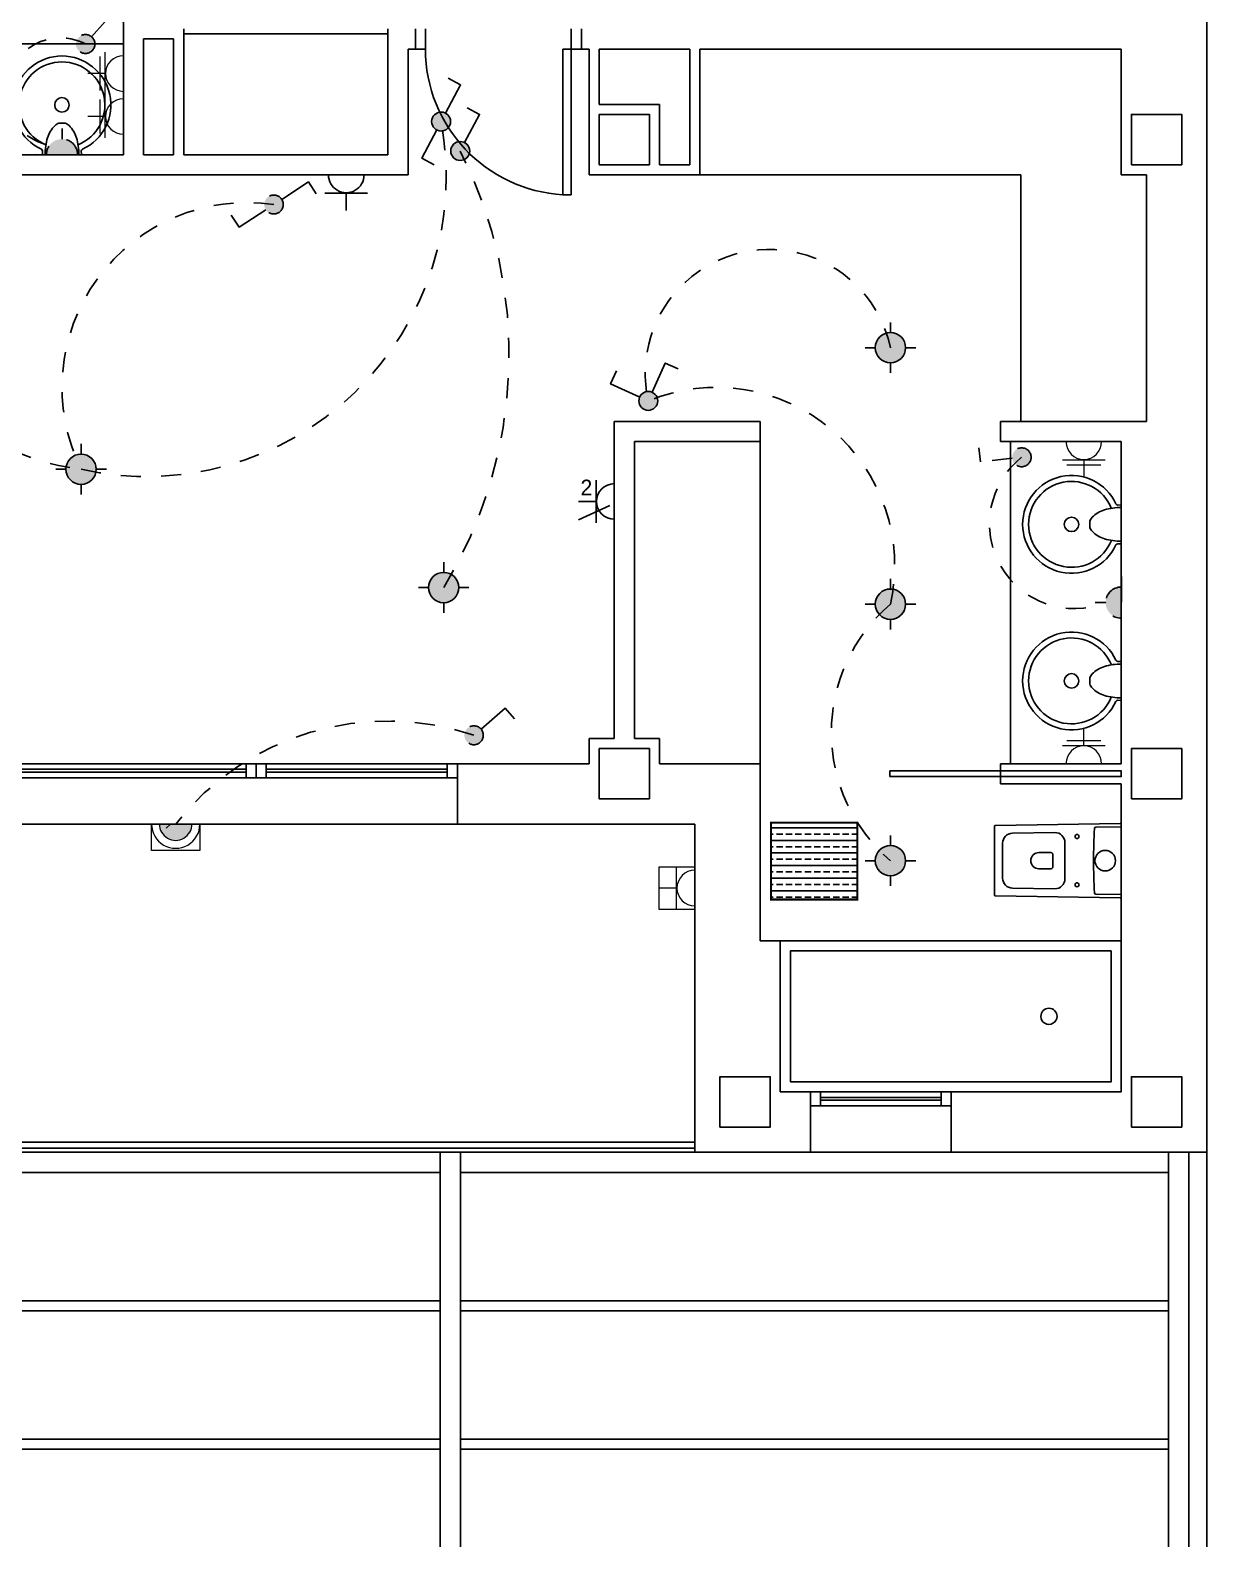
# Model space of a CAD drawing. Header units: millimetres. Extents: x 441156 to 441876, y 4514765 to 4515211.
# Drawn here: x 441377.67 to 441383.52, y 4514924.38 to 4514931.87 of the extents above; entities that cross this region are included whole.
import ezdxf

# ---------------------------------------------------------------- set-up
doc = ezdxf.new("R2010")
doc.units = ezdxf.units.MM
for name, pattern in [('CONTINUA', [0]), ('CYPE_RAYAPUNTO', [0.4125, 0.2025, -0.105, 0, -0.105]), ('HIDDEN', [0.375, 0.25, -0.125])]:
    doc.linetypes.add(name, pattern=pattern)
for name, color, linetype in [('01_eléctrico', 170, 'Continuous'), ('01_enchufes', 38, 'Continuous'), ('01_mono PRIMERA', 2, 'Continuous'), ('INGIN ELECTRICIDAD ALUMBRADO', 120, 'HIDDEN'), ('INGIN ELECTRICIDAD TIERRAS', 86, 'Continuous')]:
    doc.layers.add(name, color=color, linetype=linetype)
doc.layers.add('INGIN ELECTRICIDAD FUERZA', color=38, linetype='Continuous', lineweight=5)
doc.styles.add('EBRA', font='')
doc.styles.get('EBRA').set_extended_font_data('Century Gothic')

# ---------------------------------------------------------------- blocks, each defined once
blk = doc.blocks.new('PUNTO LUZ ESTANCO')
at = {"layer": 'INGIN ELECTRICIDAD ALUMBRADO', "linetype": 'CONTINUA', "lineweight": 13}
h = blk.add_hatch(color=170, dxfattribs=at)
h.dxf.hatch_style = 1
h.paths.add_polyline_path([(53.50630562564176, -2.732253006426607), (53.67235039588125, -2.732253006426607, 1)])
h = blk.add_hatch(dxfattribs=at)
h.set_pattern_fill('ANSI31', color=256)
h.set_pattern_definition([(45, (0, 0), (-0.08838834764831843, 0.08838834764831845), [])])
h.paths.add_polyline_path([(53.53630562564176, -2.732253006426607), (53.64235039588125, -2.732253006426607, 1)])
at = {"layer": 'INGIN ELECTRICIDAD ALUMBRADO', "color": 170, "linetype": 'CONTINUA', "lineweight": 13}
blk.add_lwpolyline([(53.46606485859957, -2.597767605446279), (53.71259116292344, -2.597767605446279), (53.71259116292344, -2.732253006426607), (53.46606485859957, -2.732253006426607)], close=True, dxfattribs=at)
for radius in [0.1232631521619325, 0.08302238511974597]:
    blk.add_arc((53.58932801076151, -2.732253006426607), radius, 0, 180, dxfattribs=at)
blk = doc.blocks.new('Tabla de simbolos_Salida para lampara incandescente_ vapor de mercurio o similar_ empotrada en techo')
at = {"layer": '01_eléctrico'}
h = blk.add_hatch(color=170, dxfattribs=at)
edge = h.paths.add_edge_path()
edge.add_arc((0, 0), 0.0825, 0, 360)
at = {"layer": '01_eléctrico', "color": 170}
for p, q in [((0, 0.0825), (0, 0.1375)), ((-0.1375, 0), (-0.0825, 0)), ((0.0825, 0), (0.1375, 0)), ((0, -0.0825), (0, -0.1375))]:
    blk.add_line(p, q, dxfattribs=at)
blk.add_circle((0, 0), 0.0825, dxfattribs=at)
blk = doc.blocks.new('A$C11D349B9')
at = {"layer": '01_mono PRIMERA', "color": 254}
for p, q in [((3.967982429312542, 7.954677980393171), (3.967982429254334, 8.689571851864457)), ((9.352982429263648, 2.999677980318666), (9.352982429263648, 8.654677979648113)), ((4.267982429359108, 8.579677981324494), (4.267982429359108, 7.954677980393171)), ((5.282820890133735, 8.554677980951965, 4.546216339149808e-05), (4.267982429475524, 8.554677980951965)), ((5.282982429198455, 8.579677978530526, -2.447964224106723e-05), (5.282982429256663, 7.954677982255816, 4.546216373062309e-05)), ((5.419331408396829, 8.479677979834378), (5.419331408396829, 8.579677980393171)), ((5.469331408385187, 8.4796779807657), (5.469331408385187, 8.579677980393171)), ((6.194331408420112, 7.755862621590495), (6.194331408420112, 8.579677980393171)), ((6.24433140840847, 8.479677979834378), (6.24433140840847, 8.579677980393171)), ((3.96798242937075, 8.50467798113823), (3.357982429326512, 8.50467798113823, -1.15388862109711e-06)), ((4.067982429405674, 8.529677981510758), (4.067982429405674, 7.954677981324494)), ((4.067982429347467, 8.529677981510758), (4.067982429405674, 7.954677981324494)), ((4.067982429405674, 8.529677981510758), (4.21798242937075, 8.529677981510758)), ((4.21798242937075, 8.529677981510758), (4.21798242937075, 7.954677980393171)), ((5.419331408396829, 8.479677979834378), (5.382982429175172, 8.479677979834378)), ((5.382982429175172, 8.479677978903055, -2.098255049234323e-05), (5.38298242923338, 7.8546779807657, 4.546216333271915e-05)), ((5.469331408385187, 8.4796779807657), (5.419331408396829, 8.4796779807657)), ((6.24433140840847, 8.4796779807657), (6.152902836969588, 8.4796779807657)), ((6.152902836969588, 7.755862621590495), (6.152902836969588, 8.4796779807657)), ((6.282982429198455, 8.479677979834378), (6.24433140840847, 8.479677979834378)), ((6.282982429198455, 8.479677979834378), (6.24433140840847, 8.479677979834378)), ((6.282982429722324, 7.854677978903055), (6.282982429198455, 8.479677979834378)), ((6.332982429186814, 8.20467630866915), (6.332982429186814, 8.479677978903055)), ((6.783144016342703, 8.479677978903055), (6.332982429186814, 8.479677978903055)), ((6.783144016342703, 8.479677978903055), (6.783144016400911, 7.904677143320441)), ((8.927982244640589, 8.4796779807657), (6.833144016389269, 8.479677978903055)), ((6.833144016389269, 8.479677978903055), (6.833144016389269, 7.854677978903055)), ((6.332982429186814, 8.204676307737827), (6.632982429408003, 8.204676307737827)), ((6.632982429640833, 7.904677143320441), (6.632982429408003, 8.204676307737827)), ((3.647862429381348, 8.111449459567666, 4.546218406176195e-05), (3.678102429374121, 8.111592912115157, 4.546218406176195e-05)), ((3.967982429254334, 7.954677980393171, 4.546216339149808e-05), (1.857982429268304, 7.954677979461849, 4.546216339149808e-05)), ((3.566299354191869, 7.957063716836274, 4.546218406176195e-05), (3.567039429675788, 7.971537570469081, 4.546218406176195e-05)), ((3.756983856263105, 7.954677981324494, 4.546218406176195e-05), (3.568981002492364, 7.954677981324494, 4.546218406176195e-05)), ((3.7596655045636, 7.957063716836274, 4.546218406176195e-05), (3.758925429079682, 7.971537570469081, 4.546218406176195e-05)), ((4.21798242937075, 7.954677980393171), (4.067982429405674, 7.954677980393171)), ((5.282982429256663, 7.954677979461849), (4.267982429359108, 7.954677979461849)), ((6.632982429640833, 7.904677143320441), (6.783144016400911, 7.904677143320441)), ((5.382820890110452, 7.8546779807657, 4.546216339149808e-05), (2.132982429175172, 7.854677979834378, 4.546216339149808e-05)), ((6.282982429722324, 7.854677978903055), (6.833144016389269, 7.854677978903055)), ((8.427982429217082, 7.854677979834378), (6.833144016331062, 7.854677979834378)), ((8.427982429217082, 6.629677980206907), (8.42798242927529, 7.8546779807657)), ((8.927982244640589, 7.8546779807657, 4.546216333271915e-05), (9.05298242927529, 7.8546779807657, 4.546216333271915e-05)), ((9.052982429217082, 6.629677980206907), (9.05298242927529, 7.8546779807657)), ((6.194331408420112, 7.755862621590495), (6.152902836969588, 7.755862621590495)), ((6.407982429256663, 6.629677980206907), (6.407982429256663, 5.054501785896719)), ((7.1329822918633, 6.629677980206907, 2.222830978837464e-06), (6.407982429256663, 6.629677980206907)), ((7.1329822918633, 6.629677980206907, 0.0002895080950229393), (7.132982154318597, 6.529677979648113, 2.222896841221967e-06)), ((8.327982613816857, 6.629677979275584, 4.057628956388712e-06), (9.052982429158874, 6.629677980206907, 8.699389042823326e-06)), ((8.327982613816857, 6.529677978716791, 4.057628956388726e-06), (8.327982613816857, 6.629677979275584, 4.057628956388726e-06)), ((6.50798242923338, 6.529677979648113), (6.507982429349795, 5.054677980951965)), ((7.132982154318597, 6.529677979648113, 2.222896841224569e-06), (6.50798242923338, 6.529677979648113, 0.0002872852640441003)), ((7.1329822918633, 6.529677979648113, 2.222830978837464e-06), (6.50798242923338, 6.529677979648113, 0.0002872852640441004)), ((7.132982291688677, 4.929677980020642, 2.222830965284917e-06), (7.132982291921508, 6.529677979648113, 2.222834069698365e-06)), ((8.327982613816857, 6.529677978716791, 4.057628956388641e-06), (8.927982613793574, 6.529677979648113, 7.1630334923435e-06)), ((8.377982613805216, 6.529677979648113, 4.057628956388726e-06), (8.377982613863423, 4.92967174295336, 4.057628956388726e-06)), ((8.927982613793574, 6.529677979648113, 4.057628956388726e-06), (8.927982613851782, 4.92967174295336, 4.057628956388726e-06)), ((8.925596878572833, 6.215160524472594, 4.057628956396105e-06), (8.911123024532571, 6.214420448988676, 4.057628956396105e-06)), ((8.92798261390999, 6.212478876113892, 4.057628956396105e-06), (8.92798261390999, 6.024476021528244, 4.057628956396105e-06)), ((8.771211135666817, 6.103357449173927, 4.057628956396105e-06), (8.771067682886496, 6.133597448468208, 4.057628956396105e-06)), ((8.925596878572833, 6.021794373169541, 4.057628956396105e-06), (8.911123024532571, 6.02253444865346, 4.057628956396105e-06)), ((8.925596878572833, 5.437555350363255, 4.057628956396105e-06), (8.911123024532571, 5.436815274879336, 4.057628956396105e-06)), ((8.92798261390999, 5.246870847418904, 4.057628956396105e-06), (8.92798261390999, 5.434873702004552, 4.057628956396105e-06)), ((8.771211135666817, 5.355992274358869, 4.057628956396105e-06), (8.771067682886496, 5.325752275064588, 4.057628956396105e-06)), ((8.925596878572833, 5.244189199060202, 4.057628956396105e-06), (8.911123024532571, 5.24492927454412, 4.057628956396105e-06)), ((6.407982429256663, 5.054677980020642), (6.282982429140247, 5.05467797908932)), ((6.282982429140247, 4.929677980020642, -4.204562220660638e-07), (6.282982429140247, 5.05467797908932, -4.204562220660638e-07)), ((6.357982429210097, 5.054677980020642), (6.357982429210097, 5.054677980020642)), ((6.507982429116964, 5.054677980020642), (6.63298242923338, 5.05467797908932)), ((6.55798242916353, 5.054677980020642), (6.55798242916353, 5.054677980020642)), ((6.63298242923338, 4.929677980020642, -4.204562220660638e-07), (6.63298242923338, 5.05467797908932, -4.204562220660638e-07)), ((5.628144201007672, 4.92959885019809, 1.438546984373727e-06), (2.828144200728275, 4.929644653573632)), ((2.878144200774841, 4.901644390192815, 1.43854698723803e-06), (4.578144201135729, 4.901644388213754, 1.438546977254787e-06)), ((2.878144200774841, 4.88764438976068, 1.43854698723803e-06), (4.578144201135729, 4.88764438778162, 1.438546977254787e-06)), ((4.578147386549972, 4.929638415575027, 1.438546978156478e-06), (4.578147386549972, 4.859638416208327, 1.438546978156478e-06)), ((4.628144201124087, 4.929638415575027, 1.438546978156478e-06), (4.628144201124087, 4.859638416208327, 1.438546978156478e-06)), ((4.678144201112445, 4.929638415575027, 1.438546978156478e-06), (4.678144201112445, 4.859638416208327, 1.438546978156478e-06)), ((5.577774136210792, 4.901644388213754, 1.438546979790843e-06), (4.678144201112445, 4.901644388213754, 1.438546977254787e-06)), ((5.577774136210792, 4.88764438778162, 1.438546979790843e-06), (4.678144201112445, 4.88764438778162, 1.438546977254787e-06)), ((5.577774136210792, 4.929681797511876, 1.438546980692533e-06), (5.577774136210792, 4.859681797213852, 1.438546980692533e-06)), ((5.628144201356918, 4.929677980020642, 1.536676955428134e-06), (6.28298242908204, 4.929677980020642, 1.835260490023432e-06)), ((5.62814420129871, 4.929677980020642, 1.438546981012136e-06), (5.628144201356918, 4.629677980206907, 1.438546981012136e-06)), ((6.632982429175172, 4.929677980951965, 1.994848358769587e-06), (7.1329822918633, 4.929677980020642, 2.222830965736833e-06)), ((7.132982291688677, 4.049677979201078, 2.222830965284917e-06), (7.132982291688677, 4.929677980020642, 2.222830965284917e-06)), ((8.327982613875065, 4.92967174295336, 4.057628956388726e-06), (8.92798261390999, 4.92967174295336)), ((8.327982613875065, 4.92967174295336, 4.057628956388726e-06), (8.327982613816857, 4.893621092662215, 4.057628956388726e-06)), ((8.327982613816857, 4.893621092662215, 4.057628956388726e-06), (8.327982613816857, 4.865722395479679, 4.057628956388726e-06)), ((5.628144201007672, 4.859677982516587, 1.438546984373727e-06), (2.828144200728275, 4.859632179141045)), ((8.32798261375865, 4.865722395479679, 4.057628956388726e-06), (8.327982613700442, 4.829671743325889, 4.057628956388726e-06)), ((8.327982613875065, 4.829671743325889, 4.057628956388726e-06), (8.927982613851782, 4.829671743325889)), ((8.927982613851782, 4.829671743325889, 4.057628956388726e-06), (8.927982613793574, 3.299677980132401, 4.057628956388726e-06)), ((2.828144200728275, 4.629677983000875), (5.628144201007672, 4.629677983000875, 1.438546984373727e-06)), ((5.628144201415125, 4.629677980206907), (6.807982291677035, 4.629677980206907)), ((6.807982291677035, 2.999677980318666), (6.807982291677035, 4.629677980206907)), ((8.387176267104223, 4.584276263602078, 3.81743163048193e-06), (8.597176267125178, 4.58750206977129, 3.81743163048193e-06)), ((8.801123135490343, 4.613955817185342, 3.81743163048193e-06), (8.928095502371434, 4.616003758274019, 3.81743163048193e-06)), ((8.33798261382617, 4.534282765351236, 3.81743163048193e-06), (8.33798261382617, 4.36156424228102, 3.81743163048193e-06)), ((8.647982613823842, 4.53750857245177, 3.81743163048193e-06), (8.647982613823842, 4.358338435180485, 3.81743163048193e-06)), ((8.577982613875065, 4.487923503853381, 3.81743163048193e-06), (8.517982613877393, 4.487923503853381, 3.81743163048193e-06)), ((8.58798261382617, 4.477923504076898, 3.81743163048193e-06), (8.58798261382617, 4.417923503555357, 3.81743163048193e-06)), ((8.577982613875065, 4.407923503778875, 3.81743163048193e-06), (8.517982613877393, 4.407923503778875, 3.81743163048193e-06)), ((8.387176267104223, 4.311570744030178, 3.81743163048193e-06), (8.597176267125178, 4.308344937860966, 3.81743163048193e-06)), ((8.801123135490343, 4.281891190446913, 3.81743163048193e-06), (8.928095502371434, 4.279843249358237, 3.81743163048193e-06)), ((7.232982291723602, 3.299677981063724), (7.382982291746885, 3.299677980132401)), ((8.082982291700318, 3.299677980132401, 2.222830965342122e-06), (7.382982291688677, 3.299677980132401, 2.222830965342122e-06)), ((7.382982291688677, 3.299677980132401, 2.222830966243813e-06), (7.382982291688677, 2.999677980318666, 2.222830966243813e-06)), ((7.432982291677035, 3.299677980132401, 2.222830966243813e-06), (7.432982291677035, 3.2296779807657, 2.222830966243813e-06)), ((8.032982291653752, 3.299677981063724, 2.222830965342122e-06), (8.032982291653752, 3.2296779807657, 2.222830965342122e-06)), ((8.082982291758526, 3.299677980132401), (8.927982613793574, 3.299677980132401)), ((8.082982291700318, 3.299677980132401, 2.222830966243813e-06), (8.082982291700318, 2.999677980318666, 2.222830966243813e-06)), ((8.082982291700318, 3.2296779807657, 2.222830965342122e-06), (7.382982291688677, 3.2296779807657, 2.222830965342122e-06)), ((8.032982291653752, 3.271641338244081, 2.222830964440432e-06), (7.432982291677035, 3.271661050617695, 2.222830965342122e-06)), ((8.032982291653752, 3.257641337811947, 2.222830964440432e-06), (7.432982291677035, 3.257661050185561, 2.222830965342122e-06)), ((1.832982429245021, 2.999677980318666), (6.807982291677035, 2.999677980318666)), ((1.852982429263648, 3.019677979871631), (6.807982291618828, 3.019677979871631)), ((1.882982429291587, 3.049677980132401), (6.807982291677035, 3.049677981063724)), ((5.542984382598661, 0.1996779823675752, 1.222253373860348e-06), (5.542984382598661, 2.999677982181311, 1.222253373860348e-06)), ((5.642984383623116, 0.1996779823675752, 1.222253373860348e-06), (5.642984383623116, 2.999677982181311, 1.222253373860348e-06)), ((6.807982291677035, 2.999677980318666), (7.382982291688677, 2.999677980318666)), ((8.082982291700318, 2.999677980318666, 2.222830965342122e-06), (7.382982291688677, 2.999677980318666, 2.222830965342122e-06)), ((8.082982291758526, 2.999677981249988), (9.352982429321855, 2.999677981249988, 1.30406075497055e-06)), ((9.162982407782692, 0.09967798087745905, 1.30406075497055e-06), (9.162982407782692, 2.999677981249988, 1.30406075497055e-06)), ((9.262982408341486, 2.999677981249988, 1.30406075497055e-06), (9.262982408341486, 0.09967798087745905, 1.30406075497055e-06)), ((9.352982429321855, 2.999677981249988, 1.30406075497055e-06), (9.352982429321855, -0.0003220187500119209, 1.30406075497055e-06)), ((2.022986358031631, 2.89967798255384, 1.142163161590518e-06), (5.542984382598661, 2.89967798255384, 1.222253373860348e-06)), ((5.642984383623116, 2.89967798255384, 1.222253373860348e-06), (9.162982407782692, 2.899677981622517, 1.30406075497055e-06)), ((5.542984382598661, 2.262177982367575, 1.222253373860348e-06), (2.022986358089838, 2.262177982367575, 1.142163162433494e-06)), ((9.162982407782692, 2.262177981436253, 1.30406075497055e-06), (5.642984383623116, 2.262177982367575, 1.222253373860348e-06)), ((5.542984382598661, 2.21217798255384, 1.222253373860348e-06), (2.022986358089838, 2.21217798255384, 1.142163162433494e-06)), ((9.162982407782692, 2.212177981622517, 1.30406075497055e-06), (5.642984383623116, 2.21217798255384, 1.222253373860348e-06)), ((5.542984382598661, 1.574677982367575, 1.222253373860348e-06), (2.022986358089838, 1.574677982367575, 1.142163162433494e-06)), ((9.162982407782692, 1.574677981436253, 1.30406075497055e-06), (5.642984383623116, 1.574677982367575, 1.222253373860348e-06)), ((5.542984382598661, 1.52467798255384, 1.222253373860348e-06), (2.022986358089838, 1.52467798255384, 1.142163162433494e-06)), ((9.162982407782692, 1.524677981622517, 1.30406075497055e-06), (5.642984383623116, 1.52467798255384, 1.222253373860348e-06))]:
    blk.add_line(p, q, dxfattribs=at)
for points in [[(8.927982244582381, 8.479677979834378), (8.927982244582381, 7.854677982628345)], [(7.232982291607186, 3.299677981063724), (7.232982291665394, 4.049677979201078), (7.132982291688677, 4.049677979201078)]]:
    blk.add_lwpolyline(points, dxfattribs=at)
for points in [[(6.582982429186814, 7.904677143320441), (6.332982429186814, 7.904677143320441), (6.332982429186814, 8.154677143320441), (6.582982429186814, 8.154677143320441), (6.582982429186814, 7.904677143320441)], [(8.97798224457074, 7.904677982442081), (9.22798224457074, 7.904677982442081), (9.22798224457074, 8.154677982442081), (8.97798224457074, 8.154677982442081), (8.97798224457074, 7.904677982442081)], [(6.582982429186814, 4.754677980206907), (6.332982429186814, 4.754677980206907), (6.332982429186814, 5.004677980206907), (6.582982429186814, 5.004677980206907), (6.582982429186814, 4.754677980206907)], [(8.977982249343768, 4.75467174500227), (9.227982249343768, 4.75467174500227), (9.227982249343768, 5.00467174500227), (8.977982249343768, 5.00467174500227), (8.977982249343768, 4.75467174500227)], [(8.927982613793574, 4.049677980132401), (7.232982291607186, 4.049677980132401), (7.232982291607186, 3.299677980132401), (8.927982613793574, 3.299677980132401)], [(8.877982613805216, 3.999677980318666), (7.282982291595545, 3.999677980318666), (7.282982291595545, 3.349677979946136), (8.877982613805216, 3.349677979946136)], [(6.932982291677035, 3.124677980318666), (7.182982291677035, 3.124677980318666), (7.182982291677035, 3.374677980318666), (6.932982291677035, 3.374677980318666), (6.932982291677035, 3.124677980318666)], [(8.97798261384014, 3.124677980318666), (9.22798261384014, 3.124677980318666), (9.22798261384014, 3.374677980318666), (8.97798261384014, 3.374677980318666), (8.97798261384014, 3.124677980318666)]]:
    blk.add_lwpolyline(points, close=True, dxfattribs=at)
at = {"layer": '01_mono PRIMERA', "color": 254, "elevation": 4.057628956388726e-06}
blk.add_lwpolyline([(7.777981884602923, 4.893621092662215), (8.927982613793574, 4.893621092662215), (8.927982613793574, 4.865722395479679), (7.777981884602923, 4.865722395479679)], close=True, dxfattribs=at)
at = {"layer": '01_mono PRIMERA', "color": 254, "elevation": 3.81743163048193e-06, "flags": 128}
blk.add_lwpolyline([(8.927982613851782, 4.628923503682017, 0.4142135623731034), (8.923982613836415, 4.632923503406346), (8.922982613847125, 4.632923503406346), (8.302282881515566, 4.622912217862904, 0.4363960603840437), (8.297982613847125, 4.618923503905535), (8.297982613847125, 4.276923503726721, 0.4363960603840437), (8.302282881515566, 4.272934789769351), (8.922982613847125, 4.26292350422591), (8.923982613836415, 4.26292350422591, 0.4142135623730953), (8.927982613851782, 4.266923503950238)], format="xyb", close=True, dxfattribs=at)
at = {"layer": '01_mono PRIMERA', "color": 254}
for centre, radius in [((3.662982429377735, 8.202177980914712, 4.546218406176195e-05), 0.03600000000000007), ((8.680482613912318, 6.118477448821068, 4.057628956396105e-06), 0.03600000000000007), ((8.680482613912318, 5.340872274711728, 4.057628956396105e-06), 0.03600000000000007), ((8.707982613879722, 4.567923503927886, 3.81743163048193e-06), 0.01), ((8.847982613835484, 4.447923503816128, 3.81743163048193e-06), 0.051), ((8.707982613879722, 4.328123503364623, 3.81743163048193e-06), 0.01)]:
    blk.add_circle(centre, radius, dxfattribs=at)
for centre, radius, start, end in [((6.194331408420112, 8.4796779807657), 0.725, 180, 266.7241710394278), ((3.662982429377735, 8.202177980914712, 4.546218406176195e-05), 0.2430000000000002, 294.8749090067008, 245.1250909932992), ((3.662982429377735, 8.202177980914712, 4.546218406176195e-05), 0.2133000000000005, 292.0656206873546, 248.0563918505774), ((3.728660141467117, 7.997029432095587, 4.546218406176195e-05), 0.1434911203476843, 134.3044326458462, 163.1835469893139), ((3.663207429402974, 8.064090938307345, 4.546218406176195e-05), 0.04978251303331398, 107.9532429047456, 134.3044326458462), ((3.663207429402974, 8.064090938307345, 4.546218406176195e-05), 0.04978251303331883, 45.69556735415384, 72.59035343801335), ((3.59775471733883, 7.997029432095587, 4.546218406176195e-05), 0.1434911203477202, 16.81645301068611, 45.69556735415384), ((3.85883184208069, 7.957687487825751, 4.546218406176195e-05), 0.2794781058963293, 163.1835469893139, 180.6169904893588), ((3.467583016725257, 7.957687487825751, 4.546218406176195e-05), 0.2794781058962322, 359.3830095106412, 16.81645301068611), ((3.554262895195279, 7.970692091621459, 4.546218406176195e-05), 0.01280447843246638, 3.785993969072141, 59.47091319325042), ((3.568981002492364, 7.957377981394529, 4.546218406176195e-05), 0.002700000000000032, 186.6840536371745, 270), ((3.756983856263105, 7.957377981394529, 4.546218406176195e-05), 0.002700000000000028, 270, 353.3159463628255), ((3.77170196356019, 7.970692091621459, 4.546218406176195e-05), 0.01280447843246638, 120.5290868067496, 176.2140060309279), ((8.680482613912318, 6.118477448821068, 4.057628956396105e-06), 0.2430000000000002, 24.87490902884337, 335.1250909711566), ((8.680482613912318, 6.118477448821068, 4.057628956396105e-06), 0.2133000000000005, 22.06562067073062, 338.0563918815117), ((8.911968504020479, 6.227196983061731, 4.057628956396105e-06), 0.01280447843246638, 210.5290868490298, 266.2140060708611), ((8.818569657334592, 6.118702448904514, 4.057628956396105e-06), 0.04978251303331883, 135.6955673705744, 162.590353411746), ((8.885631163197104, 6.053249736316502, 4.057628956396105e-06), 0.1434911203477202, 106.816453023825, 135.6955673705744), ((8.924973107641563, 5.92307803593576, 4.057628956396105e-06), 0.2794781058962322, 89.38300948754855, 106.816453023825), ((8.925282613898162, 6.212478876113892, 4.057628956396105e-06), 0.002700000000000028, 0, 83.3159463799825), ((8.818569657334592, 6.118702448904514, 4.057628956396105e-06), 0.04978251303331398, 197.9532428622956, 224.3044326294256), ((8.885631163197104, 6.184155160561204, 4.057628956396105e-06), 0.1434911203476843, 224.3044326294256, 253.183546976175), ((8.924973107641563, 6.314326861873269, 4.057628956396105e-06), 0.2794781058963293, 253.183546976175, 270.6169905124514), ((8.911968504020479, 6.009757914580405, 4.057628956396105e-06), 0.01280447843246638, 93.78599392913885, 149.4709131509702), ((8.925282613898162, 6.024476021528244, 4.057628956396105e-06), 0.002700000000000032, 276.6840536200175, 0), ((8.680482613912318, 5.340872274711728, 4.057628956396105e-06), 0.2430000000000002, 24.87490902884337, 335.1250909711566), ((8.680482613912318, 5.340872274711728, 4.057628956396105e-06), 0.2133000000000005, 21.94360811848827, 337.9343793292694), ((8.885631163197104, 5.275194562971592, 4.057628956396105e-06), 0.1434911203476843, 106.816453023825, 135.6955673705744), ((8.924973107641563, 5.145022861659527, 4.057628956396105e-06), 0.2794781058963293, 89.38300948754855, 106.816453023825), ((8.911968504020479, 5.449591808952391, 4.057628956396105e-06), 0.01280447843246638, 210.5290868490298, 266.2140060708611), ((8.925282613898162, 5.434873702004552, 4.057628956396105e-06), 0.002700000000000032, 0, 83.3159463799825), ((8.818569657334592, 5.340647274628282, 4.057628956396105e-06), 0.04978251303331883, 197.409646588254, 224.3044326294256), ((8.818569657334592, 5.340647274628282, 4.057628956396105e-06), 0.04978251303331398, 135.6955673705744, 162.0467571377044), ((8.885631163197104, 5.406099987216294, 4.057628956396105e-06), 0.1434911203477202, 224.3044326294256, 253.183546976175), ((8.924973107641563, 5.536271687597036, 4.057628956396105e-06), 0.2794781058962322, 253.183546976175, 270.6169905124514), ((8.925282613898162, 5.246870847418904, 4.057628956396105e-06), 0.002700000000000028, 276.6840536200175, 0), ((8.911968504020479, 5.232152740471065, 4.057628956396105e-06), 0.01280447843246638, 93.78599392913885, 149.4709131509702), ((8.387982613872737, 4.534282765351236, 3.81743163048193e-06), 0.05, 90.92404535309542, 180), ((8.597982613835484, 4.53750857245177, 3.81743163048193e-06), 0.05, 0, 90.92404535309542), ((11.77220209600637, 4.447923503816128, 3.81743163048193e-06), 2.982219482130089, 176.9359311850055, 183.0640688149945), ((8.801236024068203, 4.606956727802753, 3.81743163048193e-06), 0.007, 90.92404535309542, 176.9359311850055), ((8.517982613877393, 4.447923503816128, 3.81743163048193e-06), 0.04, 90, 270), ((8.577982613875065, 4.477923504076898, 3.81743163048193e-06), 0.01, 0, 90), ((8.387982613872737, 4.36156424228102, 3.81743163048193e-06), 0.05, 180, 269.0759546469046), ((8.577982613875065, 4.417923503555357, 3.81743163048193e-06), 0.01, 270, 0), ((8.597982613835484, 4.358338435180485, 3.81743163048193e-06), 0.05, 269.0759546469046, 0), ((8.801236024068203, 4.288890279829502, 3.81743163048193e-06), 0.007, 183.0640688149945, 269.0759546469046), ((8.568296229932457, 3.67467805556953), 0.03999999999999995, 0.01371480654080056, 180.0137148065408), ((8.568296229932457, 3.67467805556953), 0.03999999999999995, 180.0137148065408, 0.01371480654080056)]:
    blk.add_arc(centre, radius, start, end, dxfattribs=at)

msp = doc.modelspace()

# ---------------------------------------------------------------- hatches: boundary and pattern name
at = {"layer": '01_eléctrico', "linetype": 'CYPE_RAYAPUNTO', "ltscale": 0.5}
h = msp.add_hatch(color=170, dxfattribs=at)
h.dxf.hatch_style = 1
edge = h.paths.add_edge_path()
edge.add_arc((441377.9445026295, 4514931.80621597), 0.04703331445313395, 99.97054944239149, 459.9705494423915)
at = {"layer": '01_eléctrico', "linetype": 'CONTINUA', "ltscale": 0.25}
h = msp.add_hatch(color=170, dxfattribs=at)
h.dxf.hatch_style = 1
edge = h.paths.add_edge_path()
edge.add_arc((441379.7122338195, 4514931.421040789), 0.04703331445313395, -89.13121425271089, 270.86878574728905, ccw=False)
at = {"layer": '01_eléctrico', "linetype": 'CYPE_RAYAPUNTO', "ltscale": 0.25}
for points in [[(441377.7503511938, 4514931.256863151), (441377.9054481951, 4514931.256367275, 1)], [(441383.092637176, 4514928.953664349), (441383.0931330519, 4514929.108761351, 1)]]:
    msp.add_hatch(color=170, dxfattribs=at).paths.add_polyline_path(points)
at = {"layer": '01_eléctrico', "linetype": 'CONTINUA', "ltscale": 0.25}
h = msp.add_hatch(color=170, dxfattribs=at)
h.dxf.hatch_style = 1
edge = h.paths.add_edge_path()
edge.add_arc((441379.8071887488, 4514931.274649656), 0.04703331445313395, -89.13121425271089, 270.86878574728905, ccw=False)
at = {"layer": '01_eléctrico', "linetype": 'CYPE_RAYAPUNTO', "ltscale": 0.25}
h = msp.add_hatch(color=170, dxfattribs=at)
h.dxf.hatch_style = 1
edge = h.paths.add_edge_path()
edge.add_arc((441378.8805304249, 4514931.008866912), 0.04703331445313395, 4.196198148877016, 364.196198148877)
at = {"layer": '01_eléctrico', "linetype": 'CONTINUA', "ltscale": 0.25}
h = msp.add_hatch(color=170, dxfattribs=at)
h.dxf.hatch_style = 1
edge = h.paths.add_edge_path()
edge.add_arc((441380.7419768966, 4514930.033172563), 0.04703331445313395, 476.9165848988486, 836.9165848988486)
at = {"layer": '01_eléctrico', "linetype": 'CYPE_RAYAPUNTO', "ltscale": 0.25}
h = msp.add_hatch(color=170, dxfattribs=at)
h.dxf.hatch_style = 1
edge = h.paths.add_edge_path()
edge.add_arc((441382.597536978, 4514929.75327964), 0.04703331445313395, 237.4635648048183, 597.4635648048184)
h = msp.add_hatch(color=170, dxfattribs=at)
h.dxf.hatch_style = 1
edge = h.paths.add_edge_path()
edge.add_arc((441379.8750048733, 4514928.372294343), 0.04703331445313395, 451.9614974540526, 811.9614974540526)
at = {"layer": 'INGIN ELECTRICIDAD TIERRAS', "linetype": 'Continuous'}
h = msp.add_hatch(dxfattribs=at)
h.set_pattern_fill('ANSI33', color=256, scale=0.2500000000002143, angle=135)
h.set_pattern_definition([(180, (438119.3163540064, 4515175.225046438), (-1.387778780782635e-17, -0.06250000000005357), []), (180, (438119.2851040065, 4515175.256296438), (-1.387778780782635e-17, -0.06250000000005357), [0.03125000000002678, -0.01562500000001339])])
h.paths.add_polyline_path([(441381.3517365255, 4514927.938847648), (441381.7806803617, 4514927.938847648), (441381.7806803617, 4514927.556606278), (441381.3517365255, 4514927.556606278)])

# ---------------------------------------------------------------- linework, layer by layer
at = {"layer": '01_eléctrico', "color": 170, "linetype": 'CYPE_RAYAPUNTO', "ltscale": 0.25}
for p, q in [((441377.8281476325, 4514931.334163713, 5.066012892272018e-05), (441377.8283129246, 4514931.385862714, 5.066012892272018e-05)), ((441383.015336613, 4514929.031460788, 5.197944860958227e-06), (441382.9636376128, 4514929.03162608, 5.197944860958227e-06))]:
    msp.add_line(p, q, dxfattribs=at)
at = {"layer": '01_eléctrico'}
for p, q in [((441377.6986377197, 4514931.256629199, 5.066012892272018e-05), (441377.9571327218, 4514931.255802739, 5.066012892272018e-05)), ((441377.6986377197, 4514931.256629199, 5.066012892272018e-05), (441377.9571327218, 4514931.255802739, 5.066012892272018e-05)), ((441383.0928711278, 4514928.901950875, 5.197944860958227e-06), (441383.0936975875, 4514929.160445877, 5.197944860958227e-06)), ((441383.0928711278, 4514928.901950875, 5.197944860958227e-06), (441383.0936975875, 4514929.160445877, 5.197944860958227e-06))]:
    msp.add_line(p, q, dxfattribs=at)
at = {"layer": '01_eléctrico', "color": 170, "linetype": 'CYPE_RAYAPUNTO', "ltscale": 0.5, "elevation": 5.066010825228342e-05}
msp.add_lwpolyline([(441377.9754478853, 4514931.841635227), (441378.0798881241, 4514931.961175222), (441378.1330170106, 4514931.914757337)], dxfattribs=at)
at = {"layer": '01_eléctrico', "color": 170, "linetype": 'CONTINUA', "ltscale": 0.25}
for points, elevation in [([(441379.7342982203, 4514931.462577457), (441379.8087655738, 4514931.602763716), (441379.7464605709, 4514931.635860317)], 5.119084553026403e-05), ([(441379.8292531501, 4514931.316186326), (441379.9037205041, 4514931.456372583), (441379.8414155007, 4514931.489469185)], 5.119084553026403e-05), ([(441379.6780070695, 4514931.20622126), (441379.6157020656, 4514931.239317861), (441379.6901694191, 4514931.37950412)], 5.119084553026403e-05), ([(441379.0914894003, 4514931.061925475), (441379.0530214026, 4514931.121065239), (441378.9199569342, 4514931.034512244)], 5.066010825245631e-05), ([(441378.8411039166, 4514930.98322158), (441378.7080394482, 4514930.896668584), (441378.6695714505, 4514930.955808348)], 5.066010825245631e-05), ([(441380.761254818, 4514930.076073547), (441380.8263178042, 4514930.220864367), (441380.8906692805, 4514930.191947483)], 5.197944860958227e-06), ([(441380.6990759129, 4514930.052450485), (441380.5542850921, 4514930.11751347), (441380.5832019754, 4514930.181864946)], 5.197944860958227e-06), ([(441379.9105832404, 4514928.403056536), (441380.0306602295, 4514928.506878934), (441380.0768035176, 4514928.453511383)], 4.478671372234364e-06)]:
    msp.add_lwpolyline(points, dxfattribs=dict(at, elevation=elevation))
at = {"layer": '01_eléctrico', "color": 170, "linetype": 'CYPE_RAYAPUNTO', "ltscale": 0.25, "elevation": 5.197944860958227e-06}
msp.add_lwpolyline([(441382.5507922039, 4514929.748077834), (441382.3930285918, 4514929.730521739), (441382.3852258833, 4514929.8006389)], dxfattribs=at)
at = {"layer": '01_eléctrico', "color": 170, "linetype": 'CYPE_RAYAPUNTO', "ltscale": 0.5}
msp.add_circle((441377.9445026295, 4514931.80621597, 5.066010825938884e-05), 0.0470333144531242, dxfattribs=at)
at = {"layer": '01_eléctrico', "color": 170, "linetype": 'CONTINUA', "ltscale": 0.25}
for centre, radius in [((441379.7122338195, 4514931.421040789, 5.119084553026403e-05), 0.04703331445313395), ((441379.8071887488, 4514931.274649656, 5.119084553026403e-05), 0.04703331445313395), ((441380.7419768966, 4514930.033172563, 5.197995318795517e-06), 0.0470333144531242)]:
    msp.add_circle(centre, radius, dxfattribs=at)
at = {"layer": '01_eléctrico', "color": 170, "linetype": 'CYPE_RAYAPUNTO', "ltscale": 0.25}
for centre, radius in [((441378.8805304249, 4514931.008866912, 5.066010825245631e-05), 0.04703331445313395), ((441382.597536978, 4514929.75327964, 5.197944860958227e-06), 0.0470333144531242), ((441379.8750048733, 4514928.372294343, 4.478671372234364e-06), 0.0470333144531242)]:
    msp.add_circle(centre, radius, dxfattribs=at)
for centre, radius, start, end in [((441377.8204021874, 4514931.566370662, 5.066014958605151e-05), 0.2700494237476541, 62.64211045771955, 258.173746381756), ((441378.2485169413, 4514931.146855856), 1.489175771682581, 257.3697505420231, 10.60974821767155), ((441377.827899694, 4514931.256615212, 5.066012892272018e-05), 0.07754889695713053, 359.8168146546857, 179.8168146546858), ((441377.8251711964, 4514930.263968225, 9.665305932082047e-05), 2.224830451317879, 328.6422185556142, 27.01819725101755), ((441378.7474511084, 4514930.09954053), 0.9190128255112452, 81.67390779538337, 206.205212657451), ((441378.050670842, 4514930.826232804), 1.139702053585698, 175.2351066534218, 263.562897753435), ((441381.3427019432, 4514930.169868289), 0.6160814099703995, 11.97117492428232, 192.8194385717169), ((441381.080813342, 4514929.215040978), 0.8855221206286858, 347.5119057190937, 112.4973247866916), ((441382.8589360233, 4514929.422757558, 5.197944860958227e-06), 0.421395666878762, 128.3393130888284, 291.7864980333085), ((441383.092885114, 4514929.03121285, 5.197944860958227e-06), 0.07754889695713053, 89.81681466802439, 269.8168146680244), ((441382.49034761, 4514928.386510029), 0.8383407607883685, 130.5453122543452, 229.4546878586353), ((441379.445740999, 4514927.104438098, 4.478671372234364e-06), 1.338554045902498, 71.29520717470791, 141.8541859685216)]:
    msp.add_arc(centre, radius, start, end, dxfattribs=at)
at = {"layer": '01_enchufes'}
for p, q in [((441379.346922196, 4514931.065872502, 5.066010825245631e-05), (441379.134349492, 4514931.065872501, 5.066010825245631e-05)), ((441379.2406358426, 4514931.06764394, 5.066010825245631e-05), (441379.2406358445, 4514930.97907198, 5.066010825245631e-05)), ((441380.4825415314, 4514929.639905742, 5.197944860958227e-06), (441380.4825415298, 4514929.427333038, 5.197944860958227e-06)), ((441380.5504867822, 4514929.513591059, 5.197944860958227e-06), (441380.395313392, 4514929.442681234, 5.197944860958227e-06)), ((441380.4843129696, 4514929.533619389, 5.197944860958227e-06), (441380.39574101, 4514929.533619391, 5.197944860958227e-06))]:
    msp.add_line(p, q, dxfattribs=at)
for centre, start, end in [((441379.2406358426, 4514931.156215901, 5.066010825245631e-05), 180.0000003201651, 3.201651173443477e-07), ((441380.5728849298, 4514929.533619389, 5.197944860958227e-06), 89.99999967983489, 269.9999996798348)]:
    msp.add_arc(centre, 0.08857196028703604, start, end, dxfattribs=at)
at = {"layer": 'INGIN ELECTRICIDAD FUERZA'}
for p, q in [((441378.042614929, 4514931.553233187, 5.066010824905549e-05), (441378.0426149294, 4514931.765633187, 5.066010824905549e-05)), ((441378.017834929, 4514931.574473187, 5.066010824905549e-05), (441378.0178349294, 4514931.744393188, 5.066010824905549e-05)), ((441378.0443849292, 4514931.659433187, 5.066010824905549e-05), (441377.9558849292, 4514931.659433187, 5.066010824905549e-05)), ((441378.042614929, 4514931.33988938, 5.066010824905549e-05), (441378.0426149294, 4514931.55228938, 5.066010824905549e-05)), ((441378.017834929, 4514931.36112938, 5.066010824905549e-05), (441378.0178349294, 4514931.53104938, 5.066010824905549e-05)), ((441378.0443849292, 4514931.446089379, 5.066010824905549e-05), (441377.9558849292, 4514931.44608938, 5.066010824905549e-05)), ((441382.8001760733, 4514929.740945969, 1.103468918066388e-05), (441383.0125760733, 4514929.74094597, 1.103468918066388e-05)), ((441382.9063760734, 4514929.742715969, 1.103468918066388e-05), (441382.9063760735, 4514929.654215969, 1.103468918066388e-05)), ((441382.8214160734, 4514929.716165969, 1.103468918066388e-05), (441382.9913360734, 4514929.716165969, 1.103468918066388e-05)), ((441382.9063760734, 4514928.319709732, 1.103468918066388e-05), (441382.9063760735, 4514928.408209732, 1.103468918066388e-05)), ((441382.8001760733, 4514928.321479732, 1.103468918066388e-05), (441383.0125760733, 4514928.321479731, 1.103468918066388e-05)), ((441382.8214160734, 4514928.346259732, 1.103468918066388e-05), (441382.9913360734, 4514928.346259732, 1.103468918066388e-05)), ((441380.7958847917, 4514927.507153576, 5.197944860958227e-06), (441380.7958847917, 4514927.719553577, 5.197944860958227e-06)), ((441380.7958847917, 4514927.719553577, 5.197944860958227e-06), (441380.9728847917, 4514927.719553577, 5.197944860958227e-06)), ((441380.8826147912, 4514927.507153576, 5.197944860958227e-06), (441380.8826147912, 4514927.719553577, 5.197944860958227e-06)), ((441380.9728847917, 4514927.719553577, 5.197944860958227e-06), (441380.9728847917, 4514927.507153576, 5.197944860958227e-06)), ((441380.8843847917, 4514927.613353577, 5.197944860958227e-06), (441380.7958847917, 4514927.613353577, 5.197944860958227e-06)), ((441380.9728847917, 4514927.507153576, 5.197944860958227e-06), (441380.7958847917, 4514927.507153576, 5.197944860958227e-06))]:
    msp.add_line(p, q, dxfattribs=at)
for centre, radius, start, end in [((441378.1328849292, 4514931.659433187, 5.066010824905549e-05), 0.08850000000003842, 89.99999987326798, 269.9999998732679), ((441378.1328849292, 4514931.446089379, 5.066010824905549e-05), 0.08850000000003842, 89.99999987326798, 269.9999998732679), ((441382.9063760731, 4514929.831215969, 1.103468918066388e-05), 0.08850000000003842, 180.0000001067217, 1.067217057814492e-07), ((441382.9063760731, 4514928.231209732, 1.103468918066388e-05), 0.08850000000003842, 359.9999998932783, 179.9999998932783), ((441380.9728847917, 4514927.613353577, 5.197944860958227e-06), 0.08849999999978378, 90, 270)]:
    msp.add_arc(centre, radius, start, end, dxfattribs=at)
at = {"layer": 'INGIN ELECTRICIDAD TIERRAS', "const_width": 0.01000000000000857, "elevation": 1.397073526881739e-05}
msp.add_lwpolyline([(441381.3517365255, 4514927.938847648), (441381.7806803617, 4514927.938847648), (441381.7806803617, 4514927.556606278), (441381.3517365255, 4514927.556606278)], close=True, dxfattribs=at)

# ---------------------------------------------------------------- block references
at = {"layer": '01_eléctrico', "color": 170, "linetype": 'CYPE_RAYAPUNTO', "ltscale": 0.25}
for name, p, xscale, yscale, zscale, rotation in [('Tabla de simbolos_Salida para lampara incandescente_ vapor de mercurio o similar_ empotrada en techo', (441381.9453848607, 4514930.297655627, -2.401973181946385e-07), -0.9132104347832198, 0.9132104347832198, 0.9132104347832198, 180), ('Tabla de simbolos_Salida para lampara incandescente_ vapor de mercurio o similar_ empotrada en techo', (441377.9228960729, 4514929.69371597), 0.9132104347832198, 0.9132104347832198, 0.9132104347832198, 179.9999999999695), ('Tabla de simbolos_Salida para lampara incandescente_ vapor de mercurio o similar_ empotrada en techo', (441379.7250306147, 4514929.106209733, 5.197944860958227e-06), 0.9132104347832198, 0.9132104347832198, 0.9132104347832198, 179.9999999999695), ('Tabla de simbolos_Salida para lampara incandescente_ vapor de mercurio o similar_ empotrada en techo', (441381.9453848607, 4514929.023558561), -0.9132104347832198, 0.9132104347832198, 0.9132104347832198, 180), ('PUNTO LUZ ESTANCO', (441430.6426546227, 4514925.267526455, 4.478671372234364e-06), 0.9749999999999999, 0.9749999999999999, 0.9749999999999999, 180.0002820033984)]:
    msp.add_blockref(name, p, dxfattribs=dict(at, xscale=xscale, yscale=yscale, zscale=zscale, rotation=rotation))
at = {"layer": '01_eléctrico', "color": 170, "linetype": 'CYPE_RAYAPUNTO', "ltscale": 0.25, "xscale": 0.9132104347832198, "yscale": 0.9132104347832198, "zscale": 0.9132104347832198}
msp.add_blockref('Tabla de simbolos_Salida para lampara incandescente_ vapor de mercurio o similar_ empotrada en techo', (441381.9453848607, 4514927.749461494, -2.401973181946385e-07), dxfattribs=at)
at = {"layer": '01_mono PRIMERA', "color": 254, "linetype": 'CONTINUA'}
msp.add_blockref('A$C11D349B9', (441374.1649025001, 4514923.301537989, 5.197944860958228e-06), dxfattribs=at)

# ---------------------------------------------------------------- texts
at = {"layer": '01_enchufes', "style": 'EBRA'}
msp.add_text('2', height=0.07830029197710134, rotation=359.9999999999695, dxfattribs=at).set_placement((441380.4051068762, 4514929.563713321, 5.197944860958227e-06))

doc.saveas('drawing.dxf')
